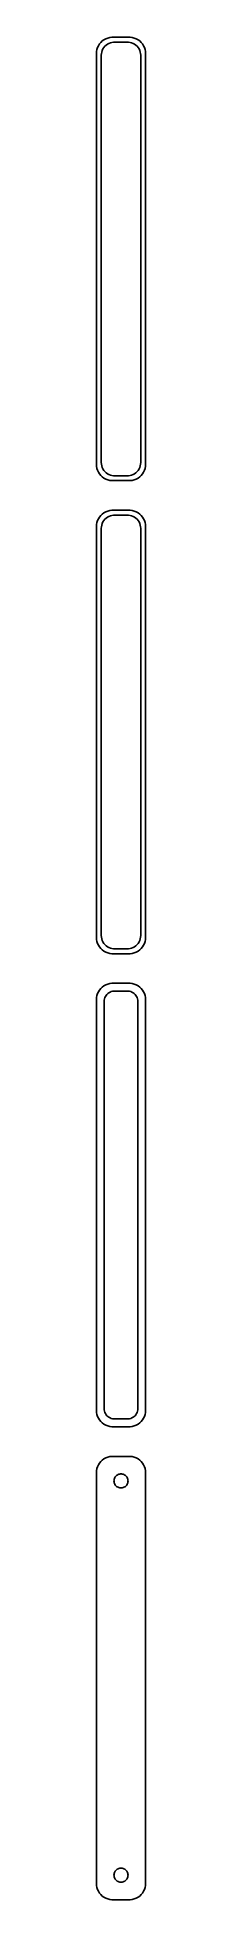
# Model space of a CAD drawing. Header units: metres. Extents: x -8 to 8, y 509 to 1075.
import ezdxf

# ---------------------------------------------------------------- set-up
doc = ezdxf.new("R2010")
doc.units = ezdxf.units.M

msp = doc.modelspace()

# ---------------------------------------------------------------- linework, layer by layer
for p, q in [((-7.34291, 1071.74), (-7.46057, 1071.13)), ((-7.14888, 1072.34), (-7.34291, 1071.74)), ((-6.88153, 1072.91), (-7.14888, 1072.34)), ((-6.54507, 1073.44), (-6.88153, 1072.91)), ((-6.14484, 1073.92), (-6.54507, 1073.44)), ((-5.68712, 1074.35), (-6.14484, 1073.92)), ((-5.7191, 1071.47), (-5.50522, 1071.93)), ((-5.17912, 1074.72), (-5.68712, 1074.35)), ((-5.50522, 1071.93), (-5.23605, 1072.35)), ((-5.23605, 1072.35), (-4.91586, 1072.74)), ((-4.62889, 1075.02), (-5.17912, 1074.72)), ((-4.91586, 1072.74), (-4.54968, 1073.08)), ((-4.04507, 1075.26), (-4.62889, 1075.02)), ((-4.54968, 1073.08), (-4.1433, 1073.38)), ((-4.1433, 1073.38), (-3.70311, 1073.62)), ((-3.4369, 1075.41), (-4.04507, 1075.26)), ((-3.70311, 1073.62), (-3.23605, 1073.8)), ((-2.81395, 1075.49), (-3.4369, 1075.41)), ((-3.23605, 1073.8), (-2.74951, 1073.93)), ((2.81395, 1075.49), (-2.81395, 1075.49)), ((-2.74951, 1073.93), (-2.25116, 1073.99)), ((-2.25116, 1073.99), (2.25116, 1073.99)), ((2.25116, 1073.99), (2.74951, 1073.93)), ((2.74951, 1073.93), (3.23605, 1073.8)), ((3.4369, 1075.41), (2.81395, 1075.49)), ((3.23605, 1073.8), (3.70311, 1073.62)), ((4.04507, 1075.26), (3.4369, 1075.41)), ((3.70311, 1073.62), (4.1433, 1073.38)), ((4.62889, 1075.02), (4.04507, 1075.26)), ((4.1433, 1073.38), (4.54968, 1073.08)), ((4.54968, 1073.08), (4.91586, 1072.74)), ((5.17912, 1074.72), (4.62889, 1075.02)), ((4.91586, 1072.74), (5.23605, 1072.35)), ((5.68712, 1074.35), (5.17912, 1074.72)), ((5.23605, 1072.35), (5.50522, 1071.93)), ((5.50522, 1071.93), (5.7191, 1071.47)), ((6.14484, 1073.92), (5.68712, 1074.35)), ((6.54507, 1073.44), (6.14484, 1073.92)), ((6.88153, 1072.91), (6.54507, 1073.44)), ((7.14888, 1072.34), (6.88153, 1072.91)), ((7.34291, 1071.74), (7.14888, 1072.34)), ((7.46057, 1071.13), (7.34291, 1071.74)), ((-7.46057, 1071.13), (-7.5, 1070.5)), ((-7.5, 1070.5), (-7.5, 945.5)), ((-6, 1070), (-5.96844, 1070.5)), ((-6, 946), (-6, 1070)), ((-5.96844, 1070.5), (-5.87433, 1070.99)), ((-5.87433, 1070.99), (-5.7191, 1071.47)), ((5.7191, 1071.47), (5.87433, 1070.99)), ((5.87433, 1070.99), (5.96844, 1070.5)), ((5.96844, 1070.5), (6, 1070)), ((6, 1070), (6, 946)), ((7.5, 1070.5), (7.46057, 1071.13)), ((7.5, 945.5), (7.5, 1070.5)), ((-7.5, 945.5), (-7.46057, 944.873)), ((-7.46057, 944.873), (-7.34291, 944.257)), ((-7.34291, 944.257), (-7.14888, 943.659)), ((-7.14888, 943.659), (-6.88153, 943.091)), ((-6.88153, 943.091), (-6.54507, 942.561)), ((-6.54507, 942.561), (-6.14484, 942.077)), ((-6.14484, 942.077), (-5.68712, 941.647)), ((-5.96844, 945.499), (-6, 946)), ((-5.87433, 945.005), (-5.96844, 945.499)), ((-5.7191, 944.528), (-5.87433, 945.005)), ((-5.50522, 944.073), (-5.7191, 944.528)), ((-5.68712, 941.647), (-5.17912, 941.278)), ((-5.23605, 943.649), (-5.50522, 944.073)), ((-4.91586, 943.262), (-5.23605, 943.649)), ((-5.17912, 941.278), (-4.62889, 940.976)), ((-4.54968, 942.918), (-4.91586, 943.262)), ((-4.1433, 942.623), (-4.54968, 942.918)), ((-3.70311, 942.381), (-4.1433, 942.623)), ((-3.23605, 942.196), (-3.70311, 942.381)), ((-2.74951, 942.071), (-3.23605, 942.196)), ((-2.25116, 942.008), (-2.74951, 942.071)), ((2.25116, 942.008), (-2.25116, 942.008)), ((2.74951, 942.071), (2.25116, 942.008)), ((3.23605, 942.196), (2.74951, 942.071)), ((3.70311, 942.381), (3.23605, 942.196)), ((4.1433, 942.623), (3.70311, 942.381)), ((4.54968, 942.918), (4.1433, 942.623)), ((4.91586, 943.262), (4.54968, 942.918)), ((4.62889, 940.976), (5.17912, 941.278)), ((5.23605, 943.649), (4.91586, 943.262)), ((5.17912, 941.278), (5.68712, 941.647)), ((5.50522, 944.073), (5.23605, 943.649)), ((5.7191, 944.528), (5.50522, 944.073)), ((5.68712, 941.647), (6.14484, 942.077)), ((5.87433, 945.005), (5.7191, 944.528)), ((5.96844, 945.499), (5.87433, 945.005)), ((6, 946), (5.96844, 945.499)), ((6.14484, 942.077), (6.54507, 942.561)), ((6.54507, 942.561), (6.88153, 943.091)), ((6.88153, 943.091), (7.14888, 943.659)), ((7.14888, 943.659), (7.34291, 944.257)), ((7.34291, 944.257), (7.46057, 944.873)), ((7.46057, 944.873), (7.5, 945.5)), ((-4.62889, 940.976), (-4.04507, 940.745)), ((-4.04507, 940.745), (-3.4369, 940.589)), ((-3.4369, 940.589), (-2.81395, 940.51)), ((-2.81395, 940.51), (2.81395, 940.51)), ((2.81395, 940.51), (3.4369, 940.589)), ((3.4369, 940.589), (4.04507, 940.745)), ((4.04507, 940.745), (4.62889, 940.976)), ((-6.14484, 929.923), (-6.54507, 929.439)), ((-5.68712, 930.353), (-6.14484, 929.923)), ((-5.17912, 930.722), (-5.68712, 930.353)), ((-4.62889, 931.024), (-5.17912, 930.722)), ((-4.04507, 931.255), (-4.62889, 931.024)), ((-3.4369, 931.411), (-4.04507, 931.255)), ((-2.81395, 931.49), (-3.4369, 931.411)), ((-3.23605, 929.804), (-2.74951, 929.929)), ((2.81395, 931.49), (-2.81395, 931.49)), ((-2.74951, 929.929), (-2.25116, 929.992)), ((-2.25116, 929.992), (2.25116, 929.992)), ((2.25116, 929.992), (2.74951, 929.929)), ((2.74951, 929.929), (3.23605, 929.804)), ((3.4369, 931.411), (2.81395, 931.49)), ((4.04507, 931.255), (3.4369, 931.411)), ((4.62889, 931.024), (4.04507, 931.255)), ((5.17912, 930.722), (4.62889, 931.024)), ((5.68712, 930.353), (5.17912, 930.722)), ((6.14484, 929.923), (5.68712, 930.353)), ((6.54507, 929.439), (6.14484, 929.923)), ((-7.46057, 927.127), (-7.5, 926.5)), ((-7.5, 926.5), (-7.5, 801.5)), ((-7.34291, 927.743), (-7.46057, 927.127)), ((-7.14888, 928.341), (-7.34291, 927.743)), ((-6.88153, 928.909), (-7.14888, 928.341)), ((-6.54507, 929.439), (-6.88153, 928.909)), ((-6, 926), (-5.96844, 926.501)), ((-6, 802), (-6, 926)), ((-5.96844, 926.501), (-5.87433, 926.995)), ((-5.87433, 926.995), (-5.7191, 927.472)), ((-5.7191, 927.472), (-5.50522, 927.927)), ((-5.50522, 927.927), (-5.23605, 928.351)), ((-5.23605, 928.351), (-4.91586, 928.738)), ((-4.91586, 928.738), (-4.54968, 929.082)), ((-4.54968, 929.082), (-4.1433, 929.377)), ((-4.1433, 929.377), (-3.70311, 929.619)), ((-3.70311, 929.619), (-3.23605, 929.804)), ((3.23605, 929.804), (3.70311, 929.619)), ((3.70311, 929.619), (4.1433, 929.377)), ((4.1433, 929.377), (4.54968, 929.082)), ((4.54968, 929.082), (4.91586, 928.738)), ((4.91586, 928.738), (5.23605, 928.351)), ((5.23605, 928.351), (5.50522, 927.927)), ((5.50522, 927.927), (5.7191, 927.472)), ((5.7191, 927.472), (5.87433, 926.995)), ((5.87433, 926.995), (5.96844, 926.501)), ((5.96844, 926.501), (6, 926)), ((6, 926), (6, 802)), ((6.88153, 928.909), (6.54507, 929.439)), ((7.14888, 928.341), (6.88153, 928.909)), ((7.34291, 927.743), (7.14888, 928.341)), ((7.46057, 927.127), (7.34291, 927.743)), ((7.5, 926.5), (7.46057, 927.127)), ((7.5, 801.5), (7.5, 926.5)), ((-7.5, 801.5), (-7.46057, 800.873)), ((-7.46057, 800.873), (-7.34291, 800.257)), ((-7.34291, 800.257), (-7.14888, 799.659)), ((-7.14888, 799.659), (-6.88153, 799.091)), ((-5.96844, 801.499), (-6, 802)), ((-5.87433, 801.005), (-5.96844, 801.499)), ((-5.7191, 800.528), (-5.87433, 801.005)), ((-5.50522, 800.073), (-5.7191, 800.528)), ((-5.23605, 799.649), (-5.50522, 800.073)), ((-4.91586, 799.262), (-5.23605, 799.649)), ((5.23605, 799.649), (4.91586, 799.262)), ((5.50522, 800.073), (5.23605, 799.649)), ((5.7191, 800.528), (5.50522, 800.073)), ((5.87433, 801.005), (5.7191, 800.528)), ((5.96844, 801.499), (5.87433, 801.005)), ((6, 802), (5.96844, 801.499)), ((6.88153, 799.091), (7.14888, 799.659)), ((7.14888, 799.659), (7.34291, 800.257)), ((7.34291, 800.257), (7.46057, 800.873)), ((7.46057, 800.873), (7.5, 801.5)), ((-6.88153, 799.091), (-6.54507, 798.561)), ((-6.54507, 798.561), (-6.14484, 798.077)), ((-6.14484, 798.077), (-5.68712, 797.647)), ((-5.68712, 797.647), (-5.17912, 797.278)), ((-5.17912, 797.278), (-4.62889, 796.976)), ((-4.54968, 798.918), (-4.91586, 799.262)), ((-4.62889, 796.976), (-4.04507, 796.745)), ((-4.1433, 798.623), (-4.54968, 798.918)), ((-3.70311, 798.381), (-4.1433, 798.623)), ((-4.04507, 796.745), (-3.4369, 796.589)), ((-3.23605, 798.196), (-3.70311, 798.381)), ((-3.4369, 796.589), (-2.81395, 796.51)), ((-2.74951, 798.071), (-3.23605, 798.196)), ((-2.81395, 796.51), (2.81395, 796.51)), ((-2.25116, 798.008), (-2.74951, 798.071)), ((2.25116, 798.008), (-2.25116, 798.008)), ((2.74951, 798.071), (2.25116, 798.008)), ((3.23605, 798.196), (2.74951, 798.071)), ((2.81395, 796.51), (3.4369, 796.589)), ((3.70311, 798.381), (3.23605, 798.196)), ((3.4369, 796.589), (4.04507, 796.745)), ((4.1433, 798.623), (3.70311, 798.381)), ((4.04507, 796.745), (4.62889, 796.976)), ((4.54968, 798.918), (4.1433, 798.623)), ((4.91586, 799.262), (4.54968, 798.918)), ((4.62889, 796.976), (5.17912, 797.278)), ((5.17912, 797.278), (5.68712, 797.647)), ((5.68712, 797.647), (6.14484, 798.077)), ((6.14484, 798.077), (6.54507, 798.561)), ((6.54507, 798.561), (6.88153, 799.091)), ((-7.46057, 783.127), (-7.5, 782.5)), ((-7.5, 782.5), (-7.5, 657.5)), ((-7.34291, 783.743), (-7.46057, 783.127)), ((-7.14888, 784.341), (-7.34291, 783.743)), ((-6.88153, 784.909), (-7.14888, 784.341)), ((-6.54507, 785.439), (-6.88153, 784.909)), ((-6.14484, 785.923), (-6.54507, 785.439)), ((-5.68712, 786.353), (-6.14484, 785.923)), ((-5.17912, 786.722), (-5.68712, 786.353)), ((-4.62889, 787.024), (-5.17912, 786.722)), ((-5.08836, 782.39), (-5.01512, 782.774)), ((-5.01512, 782.774), (-4.89432, 783.146)), ((-4.89432, 783.146), (-4.72786, 783.5)), ((-4.72786, 783.5), (-4.5184, 783.83)), ((-4.04507, 787.255), (-4.62889, 787.024)), ((-4.5184, 783.83), (-4.26921, 784.131)), ((-4.26921, 784.131), (-3.98424, 784.399)), ((-3.4369, 787.411), (-4.04507, 787.255)), ((-3.98424, 784.399), (-3.66798, 784.628)), ((-3.66798, 784.628), (-3.32541, 784.817)), ((-2.81395, 787.49), (-3.4369, 787.411)), ((-3.32541, 784.817), (-2.96194, 784.961)), ((-2.96194, 784.961), (-2.5833, 785.058)), ((2.81395, 787.49), (-2.81395, 787.49)), ((-2.5833, 785.058), (-2.19545, 785.107)), ((-2.19545, 785.107), (2.19545, 785.107)), ((2.19545, 785.107), (2.5833, 785.058)), ((2.5833, 785.058), (2.96194, 784.961)), ((3.4369, 787.411), (2.81395, 787.49)), ((2.96194, 784.961), (3.32541, 784.817)), ((3.32541, 784.817), (3.66798, 784.628)), ((4.04507, 787.255), (3.4369, 787.411)), ((3.66798, 784.628), (3.98424, 784.399)), ((3.98424, 784.399), (4.26921, 784.131)), ((4.62889, 787.024), (4.04507, 787.255)), ((4.26921, 784.131), (4.5184, 783.83)), ((4.5184, 783.83), (4.72786, 783.5)), ((5.17912, 786.722), (4.62889, 787.024)), ((4.72786, 783.5), (4.89432, 783.146)), ((4.89432, 783.146), (5.01512, 782.774)), ((5.01512, 782.774), (5.08836, 782.39)), ((5.68712, 786.353), (5.17912, 786.722)), ((6.14484, 785.923), (5.68712, 786.353)), ((6.54507, 785.439), (6.14484, 785.923)), ((6.88153, 784.909), (6.54507, 785.439)), ((7.14888, 784.341), (6.88153, 784.909)), ((7.34291, 783.743), (7.14888, 784.341)), ((7.46057, 783.127), (7.34291, 783.743)), ((7.5, 782.5), (7.46057, 783.127)), ((7.5, 657.5), (7.5, 782.5)), ((-5.11292, 782), (-5.08836, 782.39)), ((-5.11292, 658), (-5.11292, 782)), ((5.08836, 782.39), (5.11292, 782)), ((5.11292, 782), (5.11292, 658)), ((-5.08836, 657.61), (-5.11292, 658)), ((5.11292, 658), (5.08836, 657.61)), ((-7.5, 657.5), (-7.46057, 656.873)), ((-7.46057, 656.873), (-7.34291, 656.257)), ((-7.34291, 656.257), (-7.14888, 655.659)), ((-7.14888, 655.659), (-6.88153, 655.091)), ((-6.88153, 655.091), (-6.54507, 654.561)), ((-6.54507, 654.561), (-6.14484, 654.077)), ((-6.14484, 654.077), (-5.68712, 653.647)), ((-5.68712, 653.647), (-5.17912, 653.278)), ((-5.17912, 653.278), (-4.62889, 652.976)), ((-5.01512, 657.226), (-5.08836, 657.61)), ((-4.89432, 656.854), (-5.01512, 657.226)), ((-4.72786, 656.5), (-4.89432, 656.854)), ((-4.5184, 656.17), (-4.72786, 656.5)), ((-4.62889, 652.976), (-4.04507, 652.745)), ((-4.26921, 655.869), (-4.5184, 656.17)), ((-3.98424, 655.601), (-4.26921, 655.869)), ((-4.04507, 652.745), (-3.4369, 652.589)), ((-3.66798, 655.372), (-3.98424, 655.601)), ((-3.32541, 655.183), (-3.66798, 655.372)), ((-3.4369, 652.589), (-2.81395, 652.51)), ((-2.96194, 655.039), (-3.32541, 655.183)), ((-2.5833, 654.942), (-2.96194, 655.039)), ((-2.81395, 652.51), (2.81395, 652.51)), ((-2.19545, 654.893), (-2.5833, 654.942)), ((2.19545, 654.893), (-2.19545, 654.893)), ((2.5833, 654.942), (2.19545, 654.893)), ((2.96194, 655.039), (2.5833, 654.942)), ((2.81395, 652.51), (3.4369, 652.589)), ((3.32541, 655.183), (2.96194, 655.039)), ((3.66798, 655.372), (3.32541, 655.183)), ((3.4369, 652.589), (4.04507, 652.745)), ((3.98424, 655.601), (3.66798, 655.372)), ((4.26921, 655.869), (3.98424, 655.601)), ((4.04507, 652.745), (4.62889, 652.976)), ((4.5184, 656.17), (4.26921, 655.869)), ((4.72786, 656.5), (4.5184, 656.17)), ((4.62889, 652.976), (5.17912, 653.278)), ((4.89432, 656.854), (4.72786, 656.5)), ((5.01512, 657.226), (4.89432, 656.854)), ((5.08836, 657.61), (5.01512, 657.226)), ((5.17912, 653.278), (5.68712, 653.647)), ((5.68712, 653.647), (6.14484, 654.077)), ((6.14484, 654.077), (6.54507, 654.561)), ((6.54507, 654.561), (6.88153, 655.091)), ((6.88153, 655.091), (7.14888, 655.659)), ((7.14888, 655.659), (7.34291, 656.257)), ((7.34291, 656.257), (7.46057, 656.873)), ((7.46057, 656.873), (7.5, 657.5)), ((-6.88153, 640.909), (-7.14888, 640.341)), ((-6.54507, 641.439), (-6.88153, 640.909)), ((-6.14484, 641.923), (-6.54507, 641.439)), ((-5.68712, 642.353), (-6.14484, 641.923)), ((-5.17912, 642.722), (-5.68712, 642.353)), ((-4.62889, 643.024), (-5.17912, 642.722)), ((-4.04507, 643.255), (-4.62889, 643.024)), ((-3.4369, 643.411), (-4.04507, 643.255)), ((-2.81395, 643.49), (-3.4369, 643.411)), ((2.81395, 643.49), (-2.81395, 643.49)), ((3.4369, 643.411), (2.81395, 643.49)), ((4.04507, 643.255), (3.4369, 643.411)), ((4.62889, 643.024), (4.04507, 643.255)), ((5.17912, 642.722), (4.62889, 643.024)), ((5.68712, 642.353), (5.17912, 642.722)), ((6.14484, 641.923), (5.68712, 642.353)), ((6.54507, 641.439), (6.14484, 641.923)), ((6.88153, 640.909), (6.54507, 641.439)), ((7.14888, 640.341), (6.88153, 640.909)), ((-7.46057, 639.127), (-7.5, 638.5)), ((-7.5, 638.5), (-7.5, 513.5)), ((-7.34291, 639.743), (-7.46057, 639.127)), ((-7.14888, 640.341), (-7.34291, 639.743)), ((-2.13528, 636), (-2.11845, 636.268)), ((-2.11845, 635.732), (-2.13528, 636)), ((-2.11845, 636.268), (-2.06821, 636.531)), ((-2.06821, 635.469), (-2.11845, 635.732)), ((-2.06821, 636.531), (-1.98534, 636.786)), ((-1.98534, 635.214), (-2.06821, 635.469)), ((-1.98534, 636.786), (-1.87117, 637.029)), ((-1.87117, 634.971), (-1.98534, 635.214)), ((-1.87117, 637.029), (-1.72748, 637.255)), ((-1.72748, 637.255), (-1.55655, 637.462)), ((-1.55655, 637.462), (-1.36108, 637.645)), ((-1.36108, 637.645), (-1.14413, 637.803)), ((-1.14413, 637.803), (-0.909149, 637.932)), ((-0.909149, 637.932), (-0.659836, 638.031)), ((-0.659836, 638.031), (-0.400101, 638.097)), ((-0.400101, 638.097), (-0.134064, 638.131)), ((-0.134064, 638.131), (0.134064, 638.131)), ((0.134064, 638.131), (0.400101, 638.097)), ((0.400101, 638.097), (0.659836, 638.031)), ((0.659836, 638.031), (0.909149, 637.932)), ((0.909149, 637.932), (1.14413, 637.803)), ((1.14413, 637.803), (1.36108, 637.645)), ((1.36108, 637.645), (1.55655, 637.462)), ((1.55655, 637.462), (1.72748, 637.255)), ((1.72748, 637.255), (1.87117, 637.029)), ((1.87117, 637.029), (1.98534, 636.786)), ((1.98534, 635.214), (1.87117, 634.971)), ((1.98534, 636.786), (2.06821, 636.531)), ((2.06821, 635.469), (1.98534, 635.214)), ((2.06821, 636.531), (2.11845, 636.268)), ((2.11845, 635.732), (2.06821, 635.469)), ((2.11845, 636.268), (2.13528, 636)), ((2.13528, 636), (2.11845, 635.732)), ((7.34291, 639.743), (7.14888, 640.341)), ((7.46057, 639.127), (7.34291, 639.743)), ((7.5, 638.5), (7.46057, 639.127)), ((7.5, 513.5), (7.5, 638.5)), ((-1.72748, 634.745), (-1.87117, 634.971)), ((-1.55655, 634.538), (-1.72748, 634.745)), ((-1.36108, 634.355), (-1.55655, 634.538)), ((-1.14413, 634.197), (-1.36108, 634.355)), ((-0.909149, 634.068), (-1.14413, 634.197)), ((-0.659836, 633.969), (-0.909149, 634.068)), ((-0.400101, 633.903), (-0.659836, 633.969)), ((-0.134064, 633.869), (-0.400101, 633.903)), ((0.134064, 633.869), (-0.134064, 633.869)), ((0.400101, 633.903), (0.134064, 633.869)), ((0.659836, 633.969), (0.400101, 633.903)), ((0.909149, 634.068), (0.659836, 633.969)), ((1.14413, 634.197), (0.909149, 634.068)), ((1.36108, 634.355), (1.14413, 634.197)), ((1.55655, 634.538), (1.36108, 634.355)), ((1.72748, 634.745), (1.55655, 634.538)), ((1.87117, 634.971), (1.72748, 634.745)), ((-2.13528, 516), (-2.11845, 516.268)), ((-2.11845, 515.732), (-2.13528, 516)), ((-2.11845, 516.268), (-2.06821, 516.531)), ((-2.06821, 516.531), (-1.98534, 516.786)), ((-1.98534, 516.786), (-1.87117, 517.029)), ((-1.87117, 517.029), (-1.72748, 517.255)), ((-1.72748, 517.255), (-1.55655, 517.462)), ((-1.55655, 517.462), (-1.36108, 517.645)), ((-1.36108, 517.645), (-1.14413, 517.803)), ((-1.14413, 517.803), (-0.909149, 517.932)), ((-0.909149, 517.932), (-0.659836, 518.031)), ((-0.659836, 518.031), (-0.400101, 518.097)), ((-0.400101, 518.097), (-0.134064, 518.131)), ((-0.134064, 518.131), (0.134064, 518.131)), ((0.134064, 518.131), (0.400101, 518.097)), ((0.400101, 518.097), (0.659836, 518.031)), ((0.659836, 518.031), (0.909149, 517.932)), ((0.909149, 517.932), (1.14413, 517.803)), ((1.14413, 517.803), (1.36108, 517.645)), ((1.36108, 517.645), (1.55655, 517.462)), ((1.55655, 517.462), (1.72748, 517.255)), ((1.72748, 517.255), (1.87117, 517.029)), ((1.87117, 517.029), (1.98534, 516.786)), ((1.98534, 516.786), (2.06821, 516.531)), ((2.06821, 516.531), (2.11845, 516.268)), ((2.11845, 516.268), (2.13528, 516)), ((2.13528, 516), (2.11845, 515.732)), ((-7.5, 513.5), (-7.46057, 512.873)), ((-7.46057, 512.873), (-7.34291, 512.257)), ((-7.34291, 512.257), (-7.14888, 511.659)), ((-7.14888, 511.659), (-6.88153, 511.091)), ((-6.88153, 511.091), (-6.54507, 510.561)), ((-6.54507, 510.561), (-6.14484, 510.077)), ((-2.06821, 515.469), (-2.11845, 515.732)), ((-1.98534, 515.214), (-2.06821, 515.469)), ((-1.87117, 514.971), (-1.98534, 515.214)), ((-1.72748, 514.745), (-1.87117, 514.971)), ((-1.55655, 514.538), (-1.72748, 514.745)), ((-1.36108, 514.355), (-1.55655, 514.538)), ((-1.14413, 514.197), (-1.36108, 514.355)), ((-0.909149, 514.068), (-1.14413, 514.197)), ((-0.659836, 513.969), (-0.909149, 514.068)), ((-0.400101, 513.903), (-0.659836, 513.969)), ((-0.134064, 513.869), (-0.400101, 513.903)), ((0.134064, 513.869), (-0.134064, 513.869)), ((0.400101, 513.903), (0.134064, 513.869)), ((0.659836, 513.969), (0.400101, 513.903)), ((0.909149, 514.068), (0.659836, 513.969)), ((1.14413, 514.197), (0.909149, 514.068)), ((1.36108, 514.355), (1.14413, 514.197)), ((1.55655, 514.538), (1.36108, 514.355)), ((1.72748, 514.745), (1.55655, 514.538)), ((1.87117, 514.971), (1.72748, 514.745)), ((1.98534, 515.214), (1.87117, 514.971)), ((2.06821, 515.469), (1.98534, 515.214)), ((2.11845, 515.732), (2.06821, 515.469)), ((6.14484, 510.077), (6.54507, 510.561)), ((6.54507, 510.561), (6.88153, 511.091)), ((6.88153, 511.091), (7.14888, 511.659)), ((7.14888, 511.659), (7.34291, 512.257)), ((7.34291, 512.257), (7.46057, 512.873)), ((7.46057, 512.873), (7.5, 513.5)), ((-6.14484, 510.077), (-5.68712, 509.647)), ((-5.68712, 509.647), (-5.17912, 509.278)), ((-5.17912, 509.278), (-4.62889, 508.976)), ((-4.62889, 508.976), (-4.04507, 508.745)), ((-4.04507, 508.745), (-3.4369, 508.589)), ((-3.4369, 508.589), (-2.81395, 508.51)), ((-2.81395, 508.51), (2.81395, 508.51)), ((2.81395, 508.51), (3.4369, 508.589)), ((3.4369, 508.589), (4.04507, 508.745)), ((4.04507, 508.745), (4.62889, 508.976)), ((4.62889, 508.976), (5.17912, 509.278)), ((5.17912, 509.278), (5.68712, 509.647)), ((5.68712, 509.647), (6.14484, 510.077))]:
    msp.add_line(p, q)

doc.saveas('drawing.dxf')
